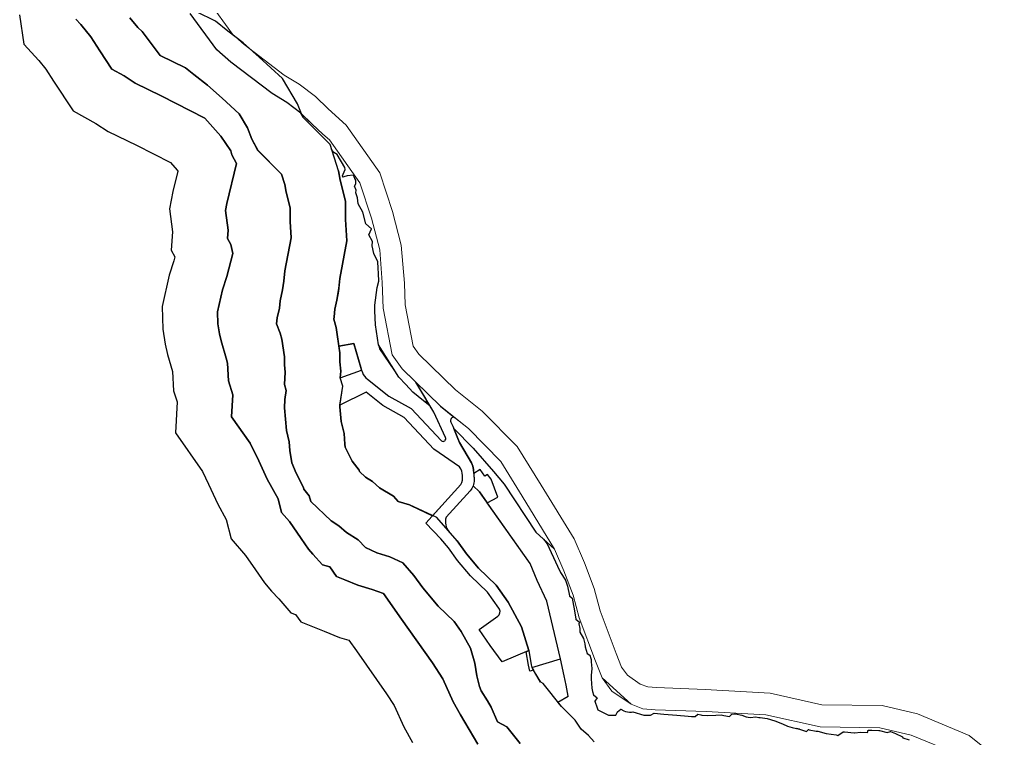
# Model space of a CAD drawing. Header units: millimetres. Extents: x 234550 to 240984, y 469077 to 474234.
# Drawn here: x 238659 to 239186, y 471689 to 472079 of the extents above; entities that cross this region are included whole.
import ezdxf

# ---------------------------------------------------------------- set-up
doc = ezdxf.new("R2010")
doc.units = ezdxf.units.MM
for name, color, linetype, lineweight in [('_proposed _Primary_road_Hatch', 7, 'Continuous', 0), ('_proposed OS-2 _hatch', 83, 'Continuous', 0), ('_Proposed_footpath hatch', 161, 'Continuous', 30), ('E1', 108, 'Continuous', 30)]:
    doc.layers.add(name, color=color, linetype=linetype, lineweight=lineweight)
for name, color, linetype in [('_Proposed Service-1 hatch', 210, 'Continuous'), ('_proposed Tertiary_road_Hatch', 252, 'Continuous'), ('Service-S2', 192, 'Continuous')]:
    doc.layers.add(name, color=color, linetype=linetype)
doc.layers.add('water', color=140, linetype='Continuous', lineweight=30, true_color=0x00cdfe)

msp = doc.modelspace()

# ---------------------------------------------------------------- linework, layer by layer
at = {"layer": '_proposed _Primary_road_Hatch'}
for points in [[(238762, 472089.24), (238774.99, 472071.37), (238781.3, 472065.81), (238802.9, 472049.28), (238811.16, 472044.27), (238819.87, 472037.6), (238826.73, 472030.99), (238836.59, 472022.17), (238854.93, 471996.25), (238861.78, 471975.36), (238866.5, 471957.11), (238868.19, 471936.47), (238868.61, 471924.64), (238872.93, 471902.19), (238876.02, 471898.01), (238895.83, 471878.63), (238910.37, 471867), (238929.45, 471847.84), (238942.46, 471826.98), (238960.2, 471797.86), (238965.93, 471784.74), (238971.16, 471770.92), (238974.46, 471758.67), (238983.06, 471735.58), (238986.04, 471728.22), (238989.17, 471723.85), (238996.17, 471719.05), (239000.22, 471717.5), (239004.92, 471717.11), (239031.32, 471716.12), (239066.68, 471714.1), (239094.61, 471707.81), (239127.35, 471707.34), (239146.56, 471702.87), (239174.54, 471691.23), (239185.69, 471682.27)], [(239167.91, 471681.16), (239143.21, 471691.32), (239126.06, 471695.39), (239093.75, 471695.83), (239064.32, 471702.32), (239031.97, 471704.09), (239004.16, 471705.13), (238997.53, 471705.69), (238991.2, 471708.1), (238980.65, 471715.27), (238975.56, 471722.36), (238971.78, 471731.48), (238963.02, 471754.98), (238959.71, 471767.32), (238954.74, 471780.4), (238949.57, 471792.27), (238932.11, 471820.89), (238920.45, 471839.69), (238902.95, 471857.55), (238887.72, 471869.77), (238866.98, 471890.05), (238861.46, 471897.53), (238856.68, 471922.86), (238856.18, 471936.71), (238854.8, 471954.45), (238850.36, 471971.67), (238843.97, 471990.92), (238827.61, 472014.08), (238824, 472017.24), (238818.14, 472022.58), (238811.98, 472028.53), (238804.38, 472034.35), (238796.37, 472039.21), (238774.06, 472056.23), (238766.46, 472062.93), (238752.01, 472082.59)]]:
    msp.add_lwpolyline(points, dxfattribs=at)
at = {"layer": '_proposed OS-2 _hatch'}
msp.add_line((239126.06, 471695.39), (239093.75, 471695.83), dxfattribs=at)
for points in [[(238856.68, 471922.86), (238856.18, 471936.71), (238854.8, 471954.45), (238850.36, 471971.67), (238843.97, 471990.92), (238827.61, 472014.08), (238824, 472017.24), (238818.14, 472022.58), (238812.36, 472028.15), (238812.87, 472026.85), (238813.11, 472026.39), (238827.83, 472011.55), (238828.67, 472008.91), (238829.84, 472007.2), (238831.63, 472006.28), (238835.86, 471999.22), (238836.04, 471998.1), (238835, 471995.48), (238834.54, 471994.65), (238834.77, 471993.96), (238835.35, 471994.01), (238837.12, 471994.62), (238840.61, 471995.02), (238841.33, 471993.1), (238841.8, 471992.2), (238841.78, 471990.26), (238841.18, 471989.1), (238842, 471986.84), (238841.8, 471985.42), (238842.81, 471982.66), (238843.14, 471979.42), (238845.58, 471974.93), (238847.33, 471968.61), (238850.3, 471965.83), (238848.84, 471962.67), (238850.78, 471959.09), (238850.76, 471956.63), (238851.55, 471952.44), (238853.84, 471947.96), (238854.01, 471944.58), (238854.14, 471941.71), (238854.25, 471937.47), (238853.43, 471934.12), (238852.18, 471924.44), (238852.07, 471921.48), (238852.46, 471913.91), (238854.21, 471903.05), (238854.75, 471900.74), (238865.22, 471885.46), (238869.02, 471881.54), (238872.7, 471877.25), (238882.22, 471869.8), (238880.91, 471871.98), (238879.98, 471871.98), (238879.98, 471873.53), (238874.46, 471882.73), (238866.98, 471890.05), (238861.46, 471897.53)], [(238937.34, 471727.98), (238952.92, 471732.8), (238956.01, 471718.36), (238957.07, 471712.52), (238951.51, 471709.21), (238943.38, 471719.37), (238942.12, 471720.06), (238938.84, 471725.61)]]:
    msp.add_lwpolyline(points, close=True, dxfattribs=at)
msp.add_lwpolyline([(238902.95, 471857.55), (238895.33, 471863.66, 0.638277), (238893.39, 471861.15), (238894.39, 471858.93), (238894.92, 471857.59), (238905.46, 471846.98), (238916.43, 471834.37), (238922.26, 471827.43), (238939.48, 471801.36), (238949.63, 471792.12), (238949.57, 471792.27), (238932.11, 471820.89), (238920.45, 471839.69)], format="xyb", close=True, dxfattribs=at)
for points in [[(238943.64, 471797.58), (238945.67, 471795.03), (238951.33, 471783.05), (238952.81, 471779.47), (238955.55, 471775.32), (238956.58, 471772.05), (238957.74, 471766.89), (238959.2, 471765.57), (238959.61, 471763.64), (238960.53, 471758.84), (238961.16, 471754.21), (238963.1, 471752.69), (238962.89, 471751.71), (238963.42, 471749.15), (238963.4, 471747.27), (238965.37, 471743.83), (238966, 471740.85), (238966.34, 471739.22), (238967.35, 471735.63), (238968.78, 471734.74), (238969.34, 471732.95), (238969.51, 471732.42), (238969.51, 471731.07), (238969.84, 471727.42), (238969.54, 471723.65), (238969.56, 471721.87), (238969.9, 471716.82), (238970.32, 471714.99), (238970.72, 471713.26), (238972.85, 471711.54), (238971.51, 471709.81), (238972.72, 471706.2), (238973.16, 471705.14), (238978.85, 471702.24), (238982.94, 471702.12), (238983.86, 471704.07), (238985.6, 471705.46), (238987.16, 471704.57), (238988.09, 471704.08), (238990.3, 471703.84), (238990.85, 471703.79), (238991.42, 471703.77), (238992.2, 471703.93), (238998.13, 471702.21), (239001.62, 471702.17), (239003.75, 471703.26), (239008.98, 471702.79), (239016.06, 471702.15), (239022.21, 471701.6), (239024.01, 471701.49), (239025.85, 471701.37), (239027.38, 471702.64), (239028.97, 471702.44), (239029.54, 471702.26), (239032.83, 471701.97), (239037.09, 471702.25), (239040.12, 471702.32), (239041.42, 471702.06), (239044.56, 471701.44), (239045.92, 471702.76), (239047.26, 471702.92), (239047.57, 471702.9), (239047.91, 471702.86), (239051.31, 471702.2), (239053.65, 471701.3), (239055.8, 471700.87), (239058.91, 471701.33), (239060.44, 471701), (239061.25, 471700.9), (239064.96, 471700.39), (239069.16, 471699.1), (239071.87, 471698.09), (239073.34, 471697.45), (239076.11, 471696.29), (239078.58, 471695.51), (239080.94, 471694.98), (239082.48, 471694.61), (239086.39, 471693.35), (239087.47, 471694.45), (239087.86, 471694.22), (239091.55, 471693.48), (239092.07, 471693.56), (239092.46, 471693.47), (239097.05, 471692.18), (239102.36, 471691.43), (239103.32, 471691.15), (239106.17, 471693.1), (239106.97, 471693.2), (239112.18, 471692.54), (239112.39, 471692.56), (239115.89, 471692.89), (239119.53, 471692.77), (239119.84, 471694.08), (239121.64, 471694.02), (239121.71, 471694.03), (239125.66, 471693.88), (239125.99, 471693.84), (239130.18, 471692.74), (239131.84, 471693.32), (239134.68, 471692.21), (239138.38, 471690.5), (239138.67, 471689.94), (239142.14, 471688.74)], [(239167.91, 471681.16), (239143.21, 471691.32), (239126.06, 471695.39), (239093.75, 471695.83), (239064.32, 471702.32), (239031.97, 471704.09), (239004.16, 471705.13), (238997.53, 471705.69), (238991.2, 471708.1), (238975.56, 471722.36), (238971.78, 471731.48), (238963.02, 471754.98), (238959.71, 471767.32), (238954.74, 471780.4), (238949.63, 471792.12)]]:
    msp.add_lwpolyline(points, dxfattribs=at)
at = {"layer": '_Proposed Service-1 hatch'}
msp.add_lwpolyline([(238833.38, 471885.09), (238844.91, 471889.29), (238844.47, 471890.66), (238840.72, 471903.73), (238832.56, 471902.36), (238833.08, 471898.73), (238833.1, 471893.8), (238833.63, 471888.68)], close=True, dxfattribs=at)
msp.add_lwpolyline([(238905.5, 471826.57), (238908.96, 471823.22), (238913.08, 471817.37), (238918.8, 471820.41), (238915.29, 471830.16), (238913.35, 471832.62), (238911.73, 471831.71), (238909.24, 471835.33), (238905.76, 471833.22), (238905.95, 471829.68, -0.099325)], format="xyb", close=True, dxfattribs=at)
at = {"layer": '_proposed Tertiary_road_Hatch'}
msp.add_lwpolyline([(238833.2, 471870.34), (238834.77, 471880.58), (238833.38, 471885.09), (238844.91, 471889.29), (238845.39, 471888.02, 0.143069), (238848.17, 471884.42), (238859.77, 471875.16), (238871.88, 471868.43), (238888.22, 471850.96, 0.79519), (238890.47, 471852.72), (238884.2, 471866.51), (238874.46, 471882.73), (238887.72, 471869.77), (238895.33, 471863.66, 0.638277), (238893.39, 471861.15), (238894.39, 471858.93), (238897.11, 471852.12), (238898.1, 471850.08), (238904.56, 471838.96, -0.118524), (238905.64, 471835.37), (238905.95, 471829.68, -0.200628), (238903.89, 471823.87), (238890.81, 471809.46, 0.265418), (238892.39, 471801.68), (238896.81, 471796.64), (238901.81, 471789.65), (238908.37, 471781.93), (238917.9, 471772.73), (238924.52, 471763.48), (238931.8, 471750.13), (238935.72, 471737.17), (238921.18, 471731.11), (238914.68, 471739.94), (238908.69, 471748.65), (238918.84, 471755.83, 0.380465), (238919.74, 471759.71), (238919.43, 471760.29), (238913.34, 471768.79), (238903.99, 471777.81), (238897.07, 471785.96), (238892.1, 471792.9), (238887.88, 471797.73), (238879.88, 471806.35), (238898.84, 471827.23, 0.271208), (238898.11, 471836.81), (238884.18, 471846.34), (238868.13, 471863.65), (238856.41, 471870.15), (238847.4, 471877.35)], format="xyb", close=True, dxfattribs=at)
at = {"layer": '_Proposed_footpath hatch'}
msp.add_lwpolyline([(238934.29, 471736.58), (238935.72, 471737.17), (238936.96, 471729.49), (238937.34, 471727.98), (238938.17, 471726.67), (238936.27, 471726.08), (238935.48, 471729.25)], close=True, dxfattribs=at)
at = {"layer": 'E1'}
for p, q in [((238882.22, 471869.8), (238875.63, 471874.89)), ((239082.48, 471694.61), (239080.94, 471694.98))]:
    msp.add_line(p, q, dxfattribs=at)
for points in [[(238832.41, 471997.26), (238827.83, 472011.55), (238813.11, 472026.39), (238812.87, 472026.85), (238812.36, 472028.15), (238811.98, 472028.53), (238804.38, 472034.35), (238796.37, 472039.21), (238774.06, 472056.23), (238766.46, 472062.93), (238752.01, 472082.59)], [(238971.22, 471687.78), (238967.98, 471691.23), (238964.15, 471694.52), (238960.83, 471699.45), (238953.38, 471706.88), (238943.38, 471719.37), (238942.12, 471720.06), (238942.1, 471720.09), (238938.84, 471725.61), (238938.17, 471726.67), (238936.27, 471726.08), (238935.48, 471729.25), (238934.29, 471736.58), (238935.72, 471737.17), (238931.8, 471750.13), (238924.52, 471763.48), (238917.9, 471772.73), (238908.37, 471781.93), (238901.81, 471789.65), (238896.81, 471796.64), (238885.71, 471809.31), (238870.87, 471816.25), (238864.87, 471817.99), (238862.22, 471820.85), (238854.61, 471825.41), (238850.84, 471828.81), (238847.07, 471831.23), (238843.83, 471834.31), (238843.62, 471835.04), (238839.87, 471839.92), (238836.13, 471847.18), (238835.78, 471849.19), (238835.41, 471854.93), (238833.84, 471861.44), (238833.12, 471869.8), (238834.77, 471880.58), (238833.38, 471885.09), (238833.63, 471888.68), (238833.1, 471893.8), (238833.08, 471898.73), (238831.12, 471912.33), (238829.8, 471916.88), (238830.08, 471918.1), (238830.48, 471922.31), (238831.49, 471927.13), (238832.6, 471933.55), (238833.12, 471938.91), (238837.01, 471959.31), (238836.16, 471970.92), (238836.21, 471980.92), (238833.35, 471992.29), (238832.41, 471997.26), (238827.83, 472011.55), (238813, 472026.49), (238810.2, 472033.76), (238802.03, 472047.44), (238789.35, 472058.94), (238780.69, 472066.75), (238772.44, 472073.14), (238765.62, 472078.59), (238755.43, 472083.61)], [(238659.29, 472082), (238661.71, 472066.05), (238669.91, 472057.14), (238673.7, 472052.47), (238677.84, 472046.02), (238688.51, 472029.88), (238700.69, 472023.05), (238707.42, 472018.74), (238722.8, 472011.22), (238741.19, 472001.81), (238744.9, 471997.62), (238745.25, 471997.1), (238742.6, 471986.21), (238740.69, 471976.82), (238742.38, 471964.18), (238741.68, 471954.31), (238743.58, 471950.69), (238743.04, 471948.58), (238740.46, 471940.74), (238736.68, 471923.76), (238737.1, 471911.4), (238738.42, 471903.36), (238739.65, 471897.74), (238742.36, 471888.59), (238742.94, 471878.04), (238744.8, 471872.06), (238743.93, 471855.24), (238758.63, 471834.37), (238761.97, 471827.43), (238766.89, 471816.62), (238771.52, 471808.36), (238774.16, 471797.88), (238782.05, 471788.7), (238787.43, 471781), (238792.31, 471773.86), (238796.08, 471769.47), (238799.98, 471765.26), (238806.48, 471757.6), (238809.12, 471756.81), (238811.97, 471752.8), (238824.58, 471747.79), (238832.9, 471744.36), (238837.98, 471742.83), (238842.13, 471736.98), (238858.47, 471713.73), (238862.57, 471707.39), (238867.87, 471695.81), (238872.66, 471687.39)], [(238907.99, 471686.54), (238898.63, 471702.42), (238894.6, 471709.5), (238888.94, 471721.85), (238883.36, 471730.5), (238866.64, 471754.28), (238856.78, 471768.19), (238850.61, 471770.37), (238842.95, 471772.66), (238835.83, 471775.6), (238831.3, 471777.4), (238827.64, 471782.57), (238823.76, 471783.74), (238818.48, 471789.44), (238816.14, 471792.16), (238812.1, 471798.06), (238805.79, 471807.11), (238801.52, 471812.08), (238799.63, 471819.54), (238793.68, 471830.18), (238789.13, 471840.17), (238784.58, 471849.62), (238774.43, 471864.04), (238775.04, 471875.86), (238772.69, 471883.4), (238772.17, 471892.98), (238771.51, 471895.82), (238768.72, 471905.23), (238767.89, 471909.01), (238767.01, 471914.35), (238766.79, 471920.96), (238769.42, 471932.77), (238771.84, 471940.13), (238775.05, 471952.52), (238773.93, 471957.44), (238772.21, 471960.7), (238772.53, 471965.12), (238771.1, 471975.8), (238771.88, 471979.67), (238777.15, 472001.25), (238774.6, 472006.01), (238773.94, 472008.27), (238768.62, 472016.09), (238759.9, 472025.93), (238736.22, 472038.05), (238722.14, 472044.93), (238716.13, 472048.79), (238709.52, 472052.49), (238702.98, 472062.39), (238698.04, 472070.08), (238692.61, 472076.77), (238689.99, 472079.62)], [(238719.18, 472080.25), (238723.48, 472075.13), (238725.95, 472072.91), (238728.68, 472069.31), (238735.66, 472059.91), (238749.44, 472053.11), (238753.9, 472049.56), (238761.43, 472043.72), (238769.23, 472036.69), (238778.57, 472028.22), (238783.13, 472020.58), (238785.48, 472014.48), (238788.32, 472009.04), (238788.17, 472008.94), (238801.46, 471995.53), (238803.28, 471989.86), (238804.04, 471985.84), (238806.19, 471977.29), (238806.15, 471969.91), (238806.8, 471961.05), (238803.39, 471943.17), (238802.85, 471937.57), (238802.02, 471932.77), (238800.77, 471926.8), (238800.4, 471922.9), (238799.19, 471917.7), (238798.85, 471914.31), (238800.77, 471909.28), (238801.72, 471905.98), (238803.09, 471896.52), (238803.11, 471892.2), (238803.52, 471888.16), (238803.07, 471881.57), (238804.07, 471878.32), (238803.31, 471873.33), (238803.09, 471868.79), (238804.14, 471856.59), (238805.64, 471850.4), (238805.95, 471845.66), (238807.09, 471839.06), (238809.51, 471833.35), (238813.46, 471825.68), (238813.67, 471824.78), (238816.44, 471821.18), (238817.34, 471818.11), (238828.45, 471807.54), (238832.57, 471804.89), (238836.7, 471801.17), (238843.14, 471797.31), (238847.01, 471793.14), (238853.2, 471790.14), (238860.26, 471788.09), (238867.3, 471784.8), (238873.27, 471777.98), (238878.13, 471771.18), (238886.47, 471761.37), (238895.1, 471753.04), (238899.06, 471747.51), (238903.98, 471738.49), (238906.42, 471730.4), (238907.55, 471723.46), (238908.98, 471717.71), (238909.84, 471715.32), (238913.26, 471709.94), (238915.33, 471706.43), (238918.73, 471698.63), (238923.74, 471695.9), (238931.01, 471686.82)], [(238719.18, 472080.25), (238723.48, 472075.13), (238725.95, 472072.91), (238728.68, 472069.31), (238735.66, 472059.91), (238749.44, 472053.11), (238753.9, 472049.56), (238761.43, 472043.72), (238769.23, 472036.69), (238778.57, 472028.22), (238783.13, 472020.58), (238785.48, 472014.48), (238788.61, 472008.49), (238801.46, 471995.53), (238803.28, 471989.86), (238804.04, 471985.84), (238806.19, 471977.29), (238806.15, 471969.91), (238806.8, 471961.05), (238803.39, 471943.17), (238802.85, 471937.57), (238802.02, 471932.77), (238800.77, 471926.8), (238800.4, 471922.9), (238799.19, 471917.7), (238798.85, 471914.31), (238800.77, 471909.28), (238801.72, 471905.98), (238803.09, 471896.52), (238803.11, 471892.2), (238803.52, 471888.16), (238803.07, 471881.57), (238804.07, 471878.32), (238803.31, 471873.33), (238803.09, 471868.79), (238804.14, 471856.59), (238805.64, 471850.4), (238805.95, 471845.66), (238807.09, 471839.06), (238809.51, 471833.35), (238813.46, 471825.68), (238813.67, 471824.78), (238816.44, 471821.18), (238817.34, 471818.11), (238828.45, 471807.54), (238832.57, 471804.89), (238836.7, 471801.17), (238843.14, 471797.31), (238847.01, 471793.14), (238853.2, 471790.14), (238860.26, 471788.09), (238867.3, 471784.8), (238873.27, 471777.98), (238878.13, 471771.18), (238886.47, 471761.37), (238895.1, 471753.04), (238899.06, 471747.51), (238903.98, 471738.49), (238906.42, 471730.4), (238907.55, 471723.46), (238908.98, 471717.71), (238909.84, 471715.32), (238913.26, 471709.94), (238915.33, 471706.43), (238918.73, 471698.63), (238923.74, 471695.9), (238931.01, 471686.82)], [(238831.49, 471927.13), (238832.6, 471933.55), (238833.12, 471938.91)], [(238964.15, 471694.52), (238960.83, 471699.45), (238953.38, 471706.88), (238943.38, 471719.37), (238942.12, 471720.06), (238942.1, 471720.09), (238938.84, 471725.61), (238938.17, 471726.67), (238936.27, 471726.08), (238935.48, 471729.25), (238934.29, 471736.58), (238935.72, 471737.17), (238931.8, 471750.13), (238924.52, 471763.48), (238917.9, 471772.73), (238908.37, 471781.93), (238901.81, 471789.65), (238896.81, 471796.64), (238885.71, 471809.31), (238870.87, 471816.25), (238864.87, 471817.99), (238862.22, 471820.85), (238854.61, 471825.41), (238850.84, 471828.81), (238847.07, 471831.23), (238843.83, 471834.31), (238843.62, 471835.04), (238839.87, 471839.92), (238836.69, 471846.09), (238836.06, 471847.58), (238835.78, 471849.19), (238835.41, 471854.93), (238833.84, 471861.44), (238833.15, 471869.37), (238833.2, 471870.34), (238834.77, 471880.58), (238833.38, 471885.09), (238833.63, 471888.68), (238833.1, 471893.8), (238833.08, 471898.73), (238831.12, 471912.33)]]:
    msp.add_lwpolyline(points, dxfattribs=at)
for points in [[(238832.41, 471997.26), (238833.35, 471992.29), (238836.21, 471980.92), (238836.16, 471970.92), (238837.01, 471959.31), (238833.12, 471938.91), (238832.36, 471932.15), (238831.49, 471927.13), (238830.48, 471922.31), (238830.08, 471918.1), (238829.8, 471916.88), (238831.12, 471912.33), (238832.56, 471902.36), (238840.72, 471903.73), (238844.47, 471890.66), (238844.91, 471889.29), (238845.39, 471888.02, 0.143069), (238848.17, 471884.42), (238859.77, 471875.16), (238871.88, 471868.43), (238888.22, 471850.96, 0.79519), (238890.47, 471852.72), (238884.2, 471866.51), (238882.22, 471869.8), (238875.63, 471874.89), (238872.7, 471877.25), (238869.02, 471881.54), (238865.22, 471885.46), (238854.21, 471903.05), (238852.46, 471913.91), (238852.07, 471921.48), (238852.18, 471924.44), (238853.43, 471934.12), (238854.25, 471937.47), (238854.14, 471941.71), (238854.01, 471944.58), (238853.84, 471947.96), (238851.55, 471952.44), (238850.76, 471956.63), (238850.78, 471959.09), (238848.84, 471962.67), (238850.3, 471965.83), (238847.33, 471968.61), (238845.58, 471974.93), (238843.14, 471979.42), (238842.81, 471982.66), (238841.8, 471985.42), (238842, 471986.84), (238841.18, 471989.1), (238841.78, 471990.26), (238841.8, 471992.2), (238841.33, 471993.1), (238840.61, 471995.02), (238837.12, 471994.62), (238835.35, 471994.01), (238834.77, 471993.96), (238834.54, 471994.65), (238835, 471995.48), (238836.04, 471998.1), (238835.86, 471999.22), (238831.63, 472006.28), (238829.84, 472007.2), (238828.67, 472008.91)], [(238971.22, 471687.78), (238967.98, 471691.23), (238964.15, 471694.52), (238960.8, 471699.49), (238959.4, 471700.87), (238953.38, 471706.88), (238951.51, 471709.21), (238957.07, 471712.52), (238956.01, 471718.36), (238954.9, 471723.56), (238952.92, 471732.8), (238945.43, 471764), (238940.19, 471775.17), (238936.33, 471784.35), (238913.08, 471817.37), (238918.8, 471820.41), (238915.29, 471830.16), (238913.35, 471832.62), (238911.73, 471831.71), (238909.24, 471835.33), (238905.76, 471833.22), (238905.64, 471835.37, 0.118524), (238904.56, 471838.96), (238898.1, 471850.08), (238897.11, 471852.12), (238894.92, 471857.59), (238905.46, 471846.98), (238916.43, 471834.37), (238922.26, 471827.43), (238939.48, 471801.36), (238943.64, 471797.58), (238945.67, 471795.03), (238951.33, 471783.05), (238952.81, 471779.47), (238955.55, 471775.32), (238956.58, 471772.05), (238957.74, 471766.89), (238959.2, 471765.57), (238959.61, 471763.64), (238960.53, 471758.84), (238961.16, 471754.21), (238963.1, 471752.69), (238962.89, 471751.71), (238963.42, 471749.15), (238963.4, 471747.27), (238965.37, 471743.83), (238966, 471740.85), (238966.34, 471739.22), (238967.35, 471735.63), (238968.78, 471734.74), (238969.34, 471732.95), (238969.51, 471732.42), (238969.51, 471731.07), (238969.84, 471727.42), (238969.54, 471723.65), (238969.56, 471721.87), (238969.9, 471716.82), (238970.32, 471714.99), (238970.72, 471713.26), (238972.85, 471711.54), (238971.51, 471709.81), (238972.72, 471706.2), (238973.16, 471705.14), (238978.85, 471702.24), (238982.94, 471702.12), (238983.86, 471704.07), (238985.6, 471705.46), (238987.16, 471704.57), (238988.09, 471704.08), (238990.3, 471703.84), (238990.85, 471703.79), (238991.42, 471703.77), (238992.2, 471703.93), (238998.13, 471702.21), (239001.62, 471702.17), (239003.75, 471703.26), (239008.98, 471702.79), (239016.06, 471702.15), (239022.21, 471701.6), (239024.01, 471701.49), (239025.85, 471701.37), (239027.38, 471702.64), (239028.97, 471702.44), (239029.54, 471702.26), (239032.83, 471701.97), (239037.09, 471702.25), (239040.12, 471702.32), (239041.42, 471702.06), (239044.56, 471701.44), (239045.92, 471702.76), (239047.26, 471702.92), (239047.57, 471702.9), (239047.91, 471702.86), (239051.31, 471702.2), (239053.65, 471701.3), (239055.8, 471700.87), (239058.91, 471701.33), (239060.44, 471701), (239061.25, 471700.9), (239064.96, 471700.39), (239069.16, 471699.1), (239073.34, 471697.45), (239076.11, 471696.29), (239078.58, 471695.51), (239080.94, 471694.98), (239082.48, 471694.61), (239086.39, 471693.35), (239087.47, 471694.45), (239087.86, 471694.22), (239091.55, 471693.48), (239092.07, 471693.56), (239092.46, 471693.47), (239097.05, 471692.18), (239102.36, 471691.43), (239103.32, 471691.15), (239106.17, 471693.1), (239106.97, 471693.2), (239112.18, 471692.54), (239112.39, 471692.56), (239115.89, 471692.89), (239119.53, 471692.77), (239119.84, 471694.08), (239121.64, 471694.02), (239121.71, 471694.03), (239125.66, 471693.88), (239125.99, 471693.84), (239130.18, 471692.74), (239131.84, 471693.32), (239134.68, 471692.21), (239138.38, 471690.5), (239138.67, 471689.94), (239142.14, 471688.74)]]:
    msp.add_lwpolyline(points, format="xyb", dxfattribs=at)
at = {"layer": 'Service-S2'}
for points in [[(238884.18, 471846.34), (238868.13, 471863.65), (238856.41, 471870.15), (238847.4, 471877.35), (238833.2, 471870.34), (238833.15, 471869.37), (238833.84, 471861.44), (238835.41, 471854.93), (238835.78, 471849.19), (238836.06, 471847.58), (238836.69, 471846.09), (238839.87, 471839.92), (238843.62, 471835.04), (238843.83, 471834.31), (238847.07, 471831.23), (238850.84, 471828.81), (238854.61, 471825.41), (238862.22, 471820.85), (238864.87, 471817.99), (238870.87, 471816.25), (238871.97, 471815.73), (238883.5, 471810.34), (238898.84, 471827.23, 0.271208), (238898.11, 471836.81)], [(238903.89, 471823.87), (238890.81, 471809.46, 0.265418), (238892.39, 471801.68), (238896.81, 471796.64), (238901.81, 471789.65), (238908.37, 471781.93), (238917.9, 471772.73), (238924.52, 471763.48), (238931.8, 471750.13), (238935.72, 471737.17), (238936.96, 471729.49), (238937.34, 471727.98), (238952.92, 471732.8), (238945.43, 471764), (238940.19, 471775.17), (238936.33, 471784.35), (238908.96, 471823.22), (238905.5, 471826.57, -0.099325)]]:
    msp.add_lwpolyline(points, format="xyb", close=True, dxfattribs=at)
at = {"layer": 'water'}
for points in [[(238689.99, 472079.62), (238692.61, 472076.77), (238698.04, 472070.08), (238702.98, 472062.39), (238709.52, 472052.49), (238716.13, 472048.79), (238722.14, 472044.93), (238736.22, 472038.05), (238759.9, 472025.93), (238768.62, 472016.09), (238773.94, 472008.27), (238774.6, 472006.01), (238777.15, 472001.25), (238771.88, 471979.67), (238771.1, 471975.8), (238772.53, 471965.12), (238772.21, 471960.7), (238773.93, 471957.44), (238775.05, 471952.52), (238771.84, 471940.13), (238769.42, 471932.77), (238766.79, 471920.96), (238767.01, 471914.35), (238767.89, 471909.01), (238768.72, 471905.23), (238771.51, 471895.82), (238772.17, 471892.98), (238772.69, 471883.4), (238775.04, 471875.86), (238774.43, 471864.04), (238784.58, 471849.62), (238789.13, 471840.17), (238793.68, 471830.18), (238799.63, 471819.54), (238801.52, 471812.08), (238805.79, 471807.11), (238812.1, 471798.06), (238816.14, 471792.16), (238818.48, 471789.44), (238823.76, 471783.74), (238827.64, 471782.57), (238831.3, 471777.4), (238835.83, 471775.6), (238842.95, 471772.66), (238850.61, 471770.37), (238856.78, 471768.19), (238866.64, 471754.28), (238883.36, 471730.5), (238888.94, 471721.85), (238894.6, 471709.5), (238898.63, 471702.42), (238907.99, 471686.54)], [(238931.01, 471686.82), (238923.74, 471695.9), (238918.73, 471698.63), (238915.33, 471706.43), (238913.26, 471709.94), (238909.84, 471715.32), (238908.98, 471717.71), (238907.55, 471723.46), (238906.42, 471730.4), (238903.98, 471738.49), (238899.06, 471747.51), (238895.1, 471753.04), (238886.47, 471761.37), (238878.13, 471771.18), (238873.27, 471777.98), (238867.3, 471784.8), (238860.26, 471788.09), (238853.2, 471790.14), (238847.01, 471793.14), (238843.14, 471797.31), (238836.7, 471801.17), (238832.57, 471804.89), (238828.45, 471807.54), (238817.34, 471818.11), (238816.44, 471821.18), (238813.67, 471824.78), (238813.46, 471825.68), (238809.51, 471833.35), (238807.09, 471839.06), (238805.95, 471845.66), (238805.64, 471850.4), (238804.14, 471856.59), (238803.09, 471868.79), (238803.31, 471873.33), (238804.07, 471878.32), (238803.07, 471881.57), (238803.52, 471888.16), (238803.11, 471892.2), (238803.09, 471896.52), (238801.72, 471905.98), (238800.77, 471909.28), (238798.85, 471914.31), (238799.19, 471917.7), (238800.4, 471922.9), (238800.77, 471926.8), (238802.02, 471932.77), (238802.85, 471937.57), (238803.39, 471943.17), (238806.8, 471961.05), (238806.15, 471969.91), (238806.19, 471977.29), (238804.04, 471985.84), (238803.28, 471989.86), (238801.46, 471995.53), (238788.17, 472008.94), (238788.32, 472009.04), (238785.48, 472014.48), (238783.13, 472020.58), (238778.57, 472028.22), (238769.23, 472036.69), (238761.43, 472043.72), (238753.9, 472049.56), (238749.44, 472053.11), (238735.66, 472059.91), (238728.68, 472069.31), (238725.95, 472072.91), (238723.48, 472075.13), (238719.18, 472080.25)]]:
    msp.add_lwpolyline(points, dxfattribs=at)

doc.saveas('drawing.dxf')
